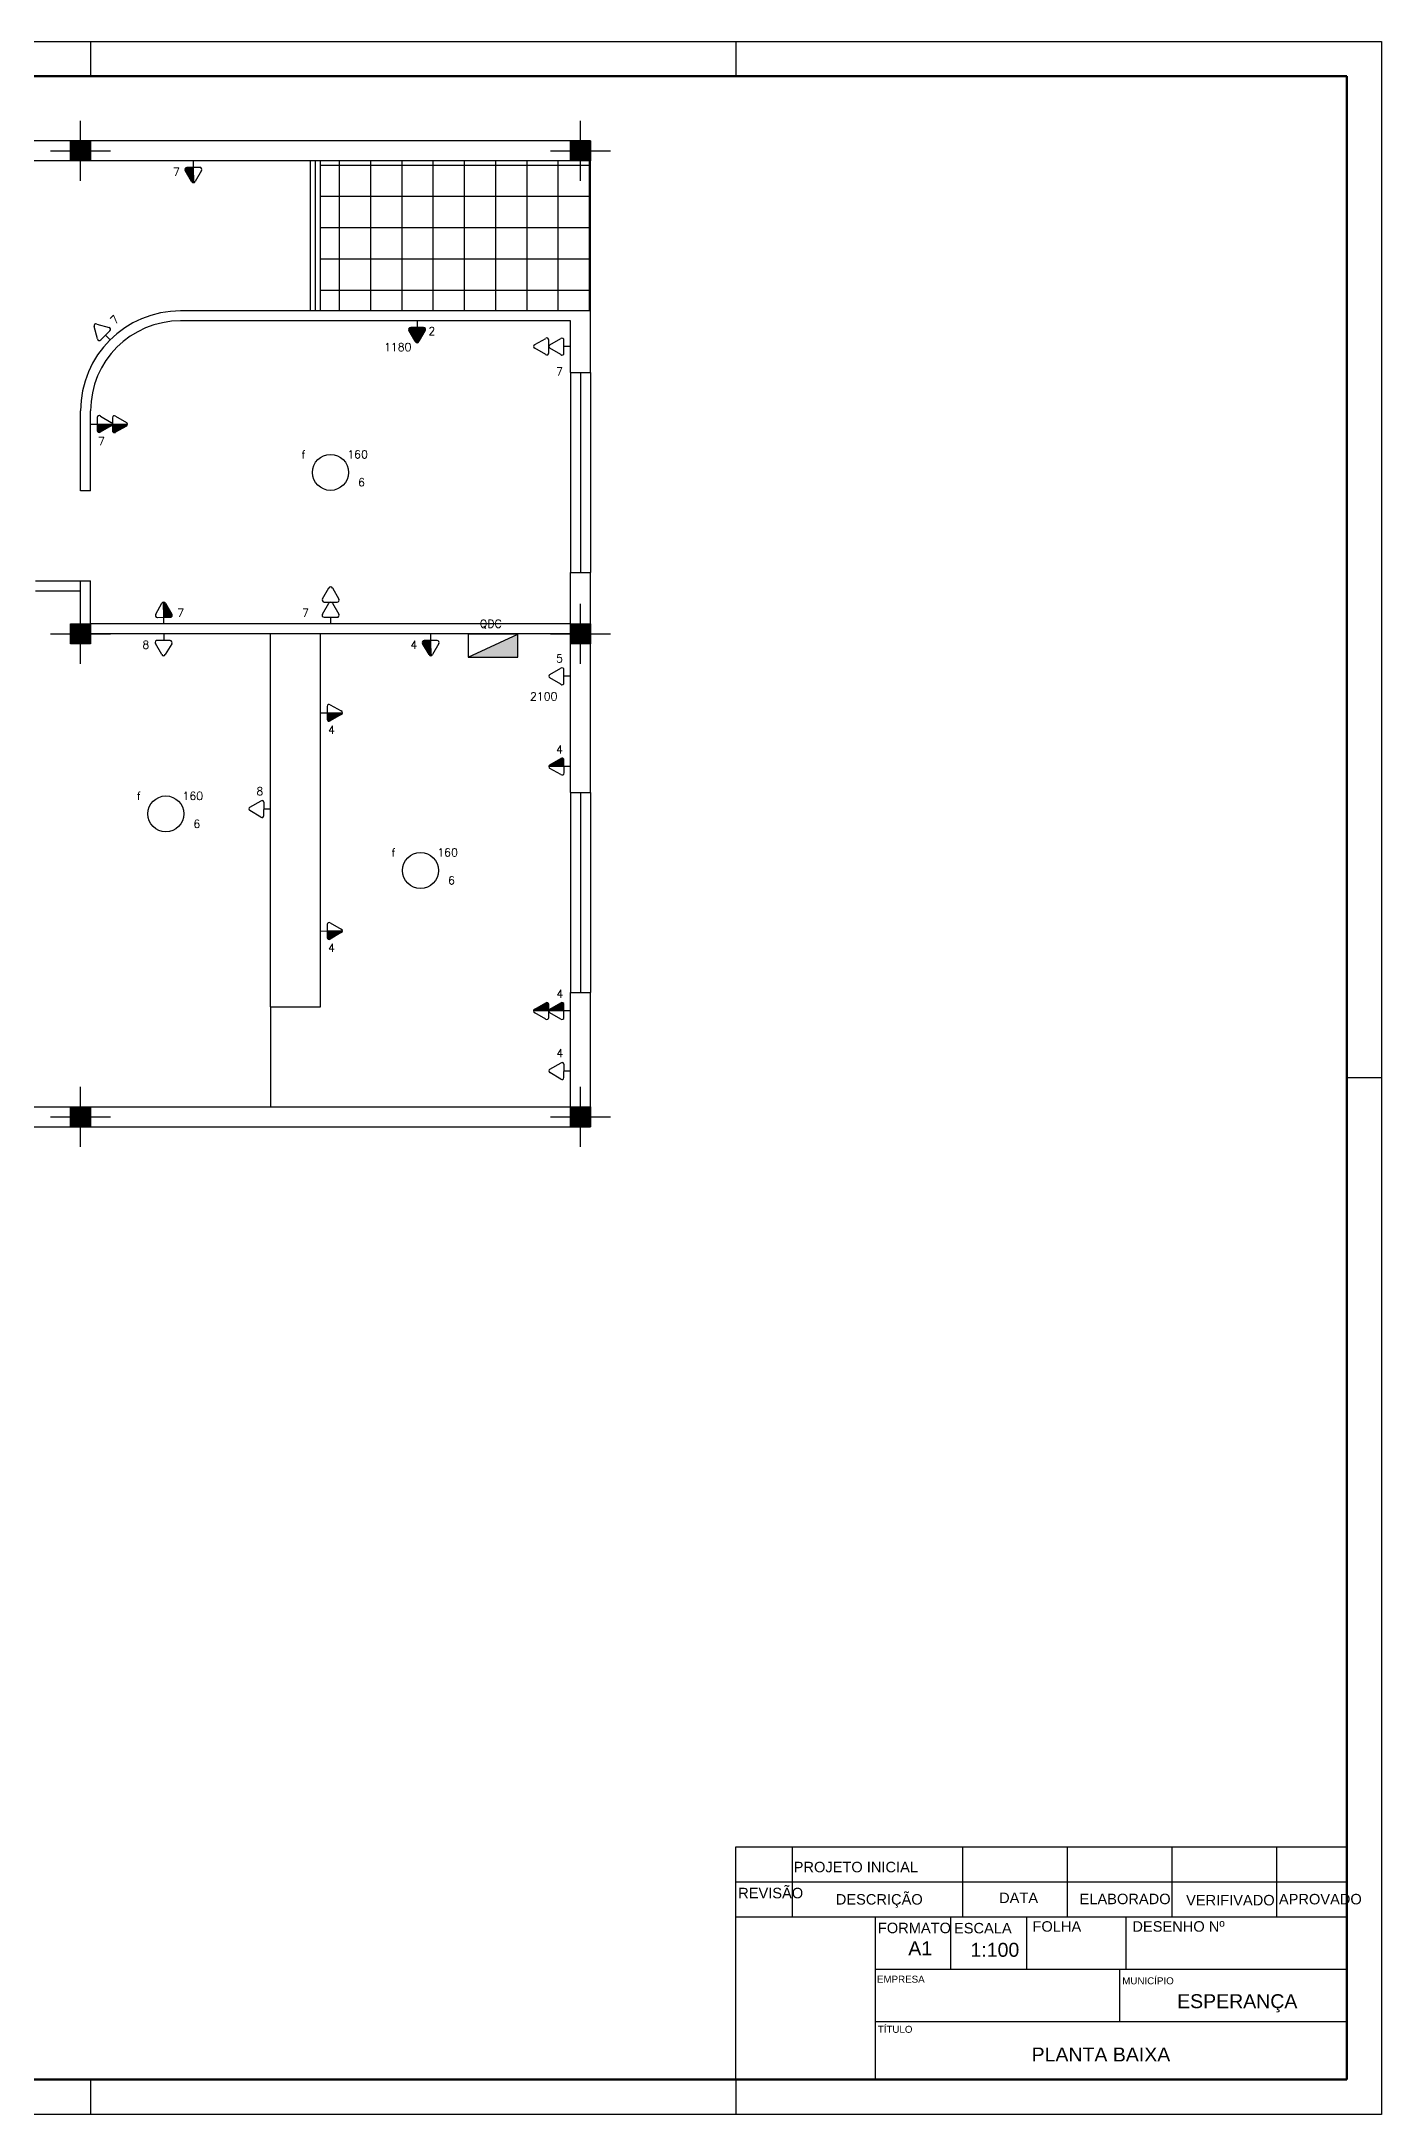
# Model space of a CAD drawing. Header units: metres. Extents: x 3615.8 to 3645.2, y 1798 to 1818.7.
# Drawn here: x 3631.75 to 3645.16, y 1797.96 to 1818.69 of the extents above; entities that cross this region are included whole.
import ezdxf
from ezdxf.enums import TextEntityAlignment as Align

# ---------------------------------------------------------------- set-up
doc = ezdxf.new("R2010")
doc.units = ezdxf.units.M
doc.linetypes.add('Contínuo', pattern=[0])
doc.linetypes.add('DASHED', pattern=[0.75, 0.5, -0.25])
for name, color, linetype in [('10', 10, 'Continuous'), ('2', 4, 'Continuous'), ('4', 136, 'Continuous'), ('Acessorios', 4, 'Continuous'), ('ALVENARIA', 7, 'Continuous'), ('ILUMINAÇÃO', 1, 'Contínuo'), ('Quadros de Dist.', 1, 'Continuous'), ('TOMADAS-ENERGIA', 1, 'Continuous')]:
    doc.layers.add(name, color=color, linetype=linetype)
doc.styles.add('ROMANS', font='ROMANS.shx', dxfattribs={"width": 0.5, "height": 0.1})
doc.styles.get("Standard").update_dxf_attribs({"font": 'arial.ttf'})

# ---------------------------------------------------------------- blocks, each defined once
blk = doc.blocks.new('st')
at = {"layer": '2'}
h = blk.add_hatch(color=256, dxfattribs=at)
h.paths.add_polyline_path([(0, 10), (0, 0), (10, 0), (10, 10)])
h.paths.add_polyline_path([(-10, 10), (-10, 0), (0, 0), (0, 10)])
h.paths.add_polyline_path([(-10, 0), (-10, -10), (0, -10), (0, 0)])
h.paths.add_polyline_path([(0, 0), (0, -10), (10, -10), (10, 0)])
at = {"layer": '10'}
for p, q in [((0, 30), (0, -30)), ((-30, 0), (30, 0))]:
    blk.add_line(p, q, dxfattribs=at)
at = {"layer": '4'}
blk.add_lwpolyline([(-10, -10), (-10, 10), (10, 10), (10, -10)], close=True, dxfattribs=at)
blk = doc.blocks.new('A$C8d71f97b')
at = {"layer": 'TOMADAS-ENERGIA'}
for p, q in [((0.27, 0.249), (0.333, 0.359)), ((0.286, 0.218), (0.415, 0.218)), ((0.351, 0.218), (0.351, 0.37)), ((0.351, 0.066), (0.351, 0.218)), ((0.369, 0.359), (0.432, 0.248)), ((0.27, 0.097), (0.333, 0.207)), ((0.286, 0.066), (0.415, 0.066)), ((0.351, 0), (0.351, 0.066)), ((0.369, 0.207), (0.432, 0.096))]:
    blk.add_line(p, q, dxfattribs=at)
for centre, start, end in [((0.286, 0.238), 143.1332, 270.777), ((0.351, 0.35), 26.0479, 153.9521), ((0.351, 0.198), 26.0479, 153.9521), ((0.416, 0.238), 267.1811, 32.5689), ((0.286, 0.086), 143.1332, 270.777), ((0.416, 0.086), 267.1811, 32.5689)]:
    blk.add_arc(centre, 0.0197, start, end, dxfattribs=at)
at = {"layer": 'TOMADAS-ENERGIA', "linetype": 'Continuous'}
for points in [[(0.351, 0.37), (0.432, 0.248), (0.361, 0.367)], [(0.432, 0.248), (0.351, 0.37), (0.436, 0.238)], [(0.351, 0.218), (0.436, 0.238), (0.351, 0.37)], [(0.436, 0.238), (0.351, 0.218), (0.433, 0.228)], [(0.415, 0.218), (0.433, 0.228), (0.351, 0.218)], [(0.351, 0.218), (0.432, 0.096), (0.361, 0.215)], [(0.432, 0.096), (0.351, 0.218), (0.436, 0.086)], [(0.351, 0.066), (0.436, 0.086), (0.351, 0.218)], [(0.369, 0.359), (0.361, 0.367), (0.432, 0.248)], [(0.369, 0.207), (0.361, 0.215), (0.432, 0.096)], [(0.433, 0.228), (0.415, 0.218), (0.425, 0.22)], [(0.436, 0.086), (0.351, 0.066), (0.433, 0.076)], [(0.415, 0.066), (0.433, 0.076), (0.351, 0.066)], [(0.433, 0.076), (0.415, 0.066), (0.425, 0.068)]]:
    blk.add_solid(points, dxfattribs=at)
at = {"layer": 'TOMADAS-ENERGIA', "style": 'ROMANS', "flags": 8}
for tag, p in [('020', (0.103, 0.11)), ('001', (0.52, 0.108))]:
    blk.add_attdef(tag, text='', height=0.08, dxfattribs=at).set_placement(p, align=Align.MIDDLE_CENTER)
blk = doc.blocks.new('TEBAI01')
for p, q in [((-1.62, 1.95), (-0.35, 4.14)), ((-1.3, 1.32), (1.28, 1.32)), ((0, 0), (0, 1.32)), ((0.35, 4.14), (1.63, 1.92))]:
    blk.add_line(p, q)
for centre, start, end in [((0, 3.97), 26.0479, 153.9521), ((-1.3, 1.71), 143.1332, 270.777), ((1.3, 1.71), 267.1811, 32.5689)]:
    blk.add_arc(centre, 0.393, start, end)
at = {"style": 'ROMANS', "flags": 8}
for tag, p in [('020', (-5.03, 2.2)), ('001', (3.56, 2.23))]:
    blk.add_attdef(tag, text='', height=1.6, dxfattribs=at).set_placement(p, align=Align.MIDDLE_CENTER)
blk = doc.blocks.new('TEMED02')
for p, q in [((0, 1.32), (0, 4.36)), ((-1.62, 1.95), (-0.35, 4.14)), ((-1.3, 1.32), (1.28, 1.32)), ((0, 0), (0, 1.32)), ((0.35, 4.14), (1.63, 1.92))]:
    blk.add_line(p, q)
for centre, start, end in [((0, 3.97), 26.0479, 153.9521), ((-1.3, 1.71), 143.1332, 270.777), ((1.3, 1.71), 267.1811, 32.5689)]:
    blk.add_arc(centre, 0.393, start, end)
at = {"linetype": 'Continuous'}
for points in [[(0, 4.36), (1.63, 1.92), (0.21, 4.3)], [(1.63, 1.92), (0, 4.36), (1.69, 1.72)], [(0, 1.32), (1.69, 1.72), (0, 4.36)], [(0.35, 4.14), (0.21, 4.3), (1.63, 1.92)], [(1.69, 1.72), (0, 1.32), (1.64, 1.52)], [(1.28, 1.32), (1.64, 1.52), (0, 1.32)], [(1.64, 1.52), (1.28, 1.32), (1.49, 1.37)]]:
    blk.add_solid(points, dxfattribs=at)
at = {"style": 'ROMANS', "flags": 8}
for tag, p in [('020', (-4.96, 2.19)), ('001', (3.39, 2.17))]:
    blk.add_attdef(tag, text='', height=1.6, dxfattribs=at).set_placement(p, align=Align.MIDDLE_CENTER)
blk = doc.blocks.new('A$C93b2c405')
at = {"layer": 'TOMADAS-ENERGIA'}
for p, q in [((0.252, 0.163), (0.188, 0.274)), ((0.334, 0.304), (0.205, 0.304)), ((0.269, 0.37), (0.269, 0.304)), ((0.35, 0.273), (0.287, 0.163)), ((0.251, 0.011), (0.188, 0.122)), ((0.334, 0.152), (0.205, 0.152)), ((0.35, 0.121), (0.287, 0.011))]:
    blk.add_line(p, q, dxfattribs=at)
for centre, start, end in [((0.205, 0.284), 87.1811, 212.5689), ((0.335, 0.284), 323.1332, 90.777), ((0.204, 0.132), 87.1811, 212.5689), ((0.269, 0.02), 206.0479, 333.9521), ((0.269, 0.172), 206.0479, 333.9521), ((0.334, 0.132), 323.1332, 90.777)]:
    blk.add_arc(centre, 0.0197, start, end, dxfattribs=at)
at = {"layer": 'TOMADAS-ENERGIA', "style": 'ROMANS', "flags": 8}
for tag, p in [('001', (0.091, 0.259)), ('020', (0.521, 0.26))]:
    blk.add_attdef(tag, text='', height=0.08, rotation=180, dxfattribs=at).set_placement(p, align=Align.MIDDLE_CENTER)
blk = doc.blocks.new('TEALT03')
for p, q in [((-1.62, 1.95), (-0.35, 4.14)), ((-1.3, 1.32), (1.28, 1.32)), ((0, 0), (0, 1.32)), ((0.35, 4.14), (1.63, 1.92))]:
    blk.add_line(p, q)
for centre, start, end in [((0, 3.97), 26.0479, 153.9521), ((-1.3, 1.71), 143.1332, 270.777), ((1.3, 1.71), 267.1811, 32.5689)]:
    blk.add_arc(centre, 0.393, start, end)
at = {"linetype": 'Continuous'}
for points in [[(-0.35, 4.14), (1.64, 1.52), (-0.21, 4.3)], [(-0.21, 4.3), (1.69, 1.72), (0, 4.36)], [(1.69, 1.72), (-0.21, 4.3), (1.64, 1.52)], [(0, 4.36), (1.63, 1.92), (0.21, 4.3)], [(1.63, 1.92), (0, 4.36), (1.69, 1.72)], [(0.35, 4.14), (0.21, 4.3), (1.63, 1.92)], [(-1.69, 1.75), (1.28, 1.32), (-1.62, 1.95)], [(1.28, 1.32), (-1.69, 1.75), (-1.31, 1.32)], [(-1.66, 1.54), (-1.31, 1.32), (-1.69, 1.75)], [(-1.31, 1.32), (-1.66, 1.54), (-1.51, 1.38)], [(-1.62, 1.95), (1.49, 1.37), (-0.35, 4.14)], [(1.49, 1.37), (-1.62, 1.95), (1.28, 1.32)], [(1.64, 1.52), (-0.35, 4.14), (1.49, 1.37)]]:
    blk.add_solid(points, dxfattribs=at)
at = {"style": 'ROMANS', "flags": 8}
for tag, p in [('020', (-4.82, 2.03)), ('001', (3.51, 2.07))]:
    blk.add_attdef(tag, text='', height=1.6, dxfattribs=at).set_placement(p, align=Align.MIDDLE_CENTER)
blk = doc.blocks.new('A$C0BD3781F')
blk.add_circle((0.36, 0.36), 0.36)
at = {"style": 'ROMANS', "flags": 8}
for tag, p in [('001', (0.188, 0.472)), ('009', (0.502, 0.474)), ('020', (0.356, 0.232))]:
    blk.add_attdef(tag, text='', height=0.16, dxfattribs=at).set_placement(p, align=Align.MIDDLE_CENTER)
blk = doc.blocks.new('A$C5681756B')
at = {"layer": 'Quadros de Dist.'}
for p, q in [((0.951, 0.228), (0.452, 0.228)), ((0.452, 0.228), (0.452, 0)), ((0.452, 0), (0.951, 0.228)), ((0.951, 0), (0.951, 0.228)), ((0.452, 0), (0.951, 0))]:
    blk.add_line(p, q, dxfattribs=at)
at = {"layer": 'Quadros de Dist.', "linetype": 'Continuous'}
blk.add_solid([(0.951, 0.227), (0.452, 0), (0.951, 0)], dxfattribs=at)
at = {"layer": 'Quadros de Dist.', "style": 'ROMANS', "flags": 8}
for tag, p in [('020', (0.206, 0.334)), ('001', (1.041, 0.331))]:
    blk.add_attdef(tag, text='', height=0.16, dxfattribs=at).set_placement(p, align=Align.MIDDLE_CENTER)

msp = doc.modelspace()

# ---------------------------------------------------------------- hatches: boundary and pattern name
at = {"layer": 'ALVENARIA'}
h = msp.add_hatch(dxfattribs=at)
h.set_pattern_fill('NET', color=256, scale=2.5, angle=90, style=0)
h.set_pattern_definition([(90, (3721.6106, 1921.2008), (-0.3125, 1e-16), []), (180, (3721.6106, 1921.2008), (-1e-16, -0.3125), [])])
h.paths.add_polyline_path([(3634.546, 1817.493), (3634.546, 1815.993), (3637.246, 1815.993), (3637.246, 1817.493), (3637.046, 1817.493)])

# ---------------------------------------------------------------- linework, layer by layer
for p, q in [((3615.809, 1818.686), (3645.156, 1818.686)), ((3632.245, 1818.686), (3632.245, 1818.338)), ((3638.7, 1818.686), (3638.7, 1818.338)), ((3645.156, 1818.686), (3645.156, 1797.959)), ((3645.156, 1808.323), (3644.807, 1808.323)), ((3638.7, 1798.308), (3638.7, 1800.634)), ((3638.7, 1800.634), (3644.807, 1800.634)), ((3639.264, 1799.94), (3639.264, 1800.637)), ((3640.968, 1799.937), (3640.968, 1800.634)), ((3642.015, 1799.937), (3642.015, 1800.634)), ((3643.062, 1799.937), (3643.062, 1800.634)), ((3644.109, 1799.937), (3644.109, 1800.634)), ((3638.7, 1800.285), (3644.807, 1800.285)), ((3638.7, 1799.937), (3644.807, 1799.937)), ((3640.096, 1798.308), (3640.096, 1799.937)), ((3640.849, 1799.413), (3640.849, 1799.937)), ((3641.607, 1799.413), (3641.607, 1799.937)), ((3642.601, 1799.413), (3642.601, 1799.937)), ((3640.096, 1799.413), (3644.807, 1799.413)), ((3642.538, 1798.89), (3642.538, 1799.413)), ((3640.096, 1798.89), (3644.807, 1798.89)), ((3632.245, 1798.308), (3632.245, 1797.959)), ((3638.7, 1798.308), (3638.7, 1797.959)), ((3645.156, 1797.959), (3615.809, 1797.959))]:
    msp.add_line(p, q)
at = {"lineweight": 100}
for p, q in [((3616.507, 1818.338), (3644.807, 1818.338)), ((3644.807, 1818.338), (3644.807, 1798.308)), ((3644.807, 1798.308), (3616.507, 1798.308))]:
    msp.add_line(p, q, dxfattribs=at)
at = {"layer": 'Acessorios'}
for p, q in [((3634.446, 1815.993), (3634.446, 1817.493)), ((3634.496, 1815.993), (3634.496, 1817.493)), ((3634.546, 1815.993), (3634.546, 1817.493)), ((3637.046, 1815.378), (3637.046, 1813.378)), ((3637.146, 1815.378), (3637.146, 1813.378)), ((3637.246, 1815.378), (3637.246, 1813.378)), ((3634.046, 1809.033), (3634.046, 1812.763)), ((3634.546, 1809.033), (3634.546, 1812.763)), ((3637.046, 1811.178), (3637.046, 1809.178)), ((3637.146, 1811.178), (3637.146, 1809.178)), ((3637.246, 1811.178), (3637.246, 1809.178)), ((3634.046, 1809.033), (3634.546, 1809.033))]:
    msp.add_line(p, q, dxfattribs=at)
at = {"layer": 'Acessorios', "linetype": 'DASHED'}
for p, q in [((3630.946, 1813.293), (3632.146, 1813.293)), ((3630.946, 1813.193), (3632.146, 1813.193))]:
    msp.add_line(p, q, dxfattribs=at)
at = {"layer": 'ALVENARIA'}
for p, q in [((3637.246, 1817.693), (3617.246, 1817.693)), ((3637.246, 1817.493), (3637.246, 1817.693)), ((3637.246, 1817.493), (3628.546, 1817.493)), ((3637.246, 1815.993), (3637.246, 1817.493)), ((3637.246, 1815.993), (3633.146, 1815.993)), ((3637.246, 1815.378), (3637.246, 1815.993)), ((3637.046, 1815.893), (3633.146, 1815.893)), ((3637.046, 1815.378), (3637.046, 1815.893)), ((3637.046, 1815.378), (3637.246, 1815.378)), ((3632.146, 1814.193), (3632.146, 1814.993)), ((3632.246, 1814.193), (3632.246, 1814.993)), ((3632.246, 1814.193), (3632.146, 1814.193)), ((3632.146, 1812.763), (3632.146, 1813.293)), ((3632.146, 1813.293), (3632.246, 1813.293)), ((3632.246, 1812.863), (3632.246, 1813.293)), ((3637.046, 1813.378), (3637.246, 1813.378)), ((3637.046, 1812.863), (3637.046, 1813.378)), ((3637.246, 1811.178), (3637.246, 1813.378)), ((3637.046, 1812.863), (3632.246, 1812.863)), ((3637.046, 1812.763), (3632.146, 1812.763)), ((3637.046, 1811.178), (3637.046, 1812.763)), ((3637.046, 1811.178), (3637.246, 1811.178)), ((3637.046, 1808.033), (3637.046, 1809.178)), ((3637.046, 1809.178), (3637.246, 1809.178)), ((3637.246, 1807.833), (3637.246, 1809.178)), ((3634.046, 1809.033), (3634.046, 1808.033)), ((3629.246, 1808.033), (3637.046, 1808.033)), ((3629.146, 1807.833), (3637.246, 1807.833))]:
    msp.add_line(p, q, dxfattribs=at)
for radius in [1, 0.9]:
    msp.add_arc((3633.146, 1814.993), radius, 90, 180, dxfattribs=at)

# ---------------------------------------------------------------- block references
ref = msp.add_blockref('A$C93b2c405', (3636.676, 1815.906), dxfattribs=dict(rotation=270))
ref.add_attrib('020', '7', dxfattribs={"layer": 'TOMADAS-ENERGIA', "height": 0.08, "style": 'ROMANS', "flags": 8}).set_placement((3636.936, 1815.385), align=Align.MIDDLE_CENTER)
ref = msp.add_blockref('A$C8d71f97b', (3632.248, 1815.212), dxfattribs=dict(rotation=269.6985197882037))
ref.add_attrib('001', '7', dxfattribs={"layer": 'TOMADAS-ENERGIA', "height": 0.08, "style": 'ROMANS', "flags": 8}).set_placement((3632.354, 1814.691), align=Align.MIDDLE_CENTER)
at = {"rotation": 180}
msp.add_blockref('A$C93b2c405', (3634.916, 1813.233), dxfattribs=at).add_auto_attribs({'020': '7'})
ref = msp.add_blockref('A$C8d71f97b', (3637.046, 1808.642), dxfattribs=dict(rotation=89.99999999999999))
ref.add_attrib('001', '4', dxfattribs={"layer": 'TOMADAS-ENERGIA', "height": 0.08, "style": 'ROMANS', "flags": 8}).set_placement((3636.938, 1809.163), align=Align.MIDDLE_CENTER)
at = {"layer": 'ALVENARIA', "xscale": 0.01, "yscale": 0.01, "zscale": 0.01, "rotation": 89.99999999999999}
for p in [(3632.146, 1817.593), (3637.146, 1817.593), (3632.146, 1812.763), (3637.146, 1812.763), (3632.146, 1807.933), (3637.146, 1807.933)]:
    msp.add_blockref('st', p, dxfattribs=at)
at = {"layer": 'ILUMINAÇÃO'}
ref = msp.add_blockref('A$C0BD3781F', (3634.466, 1814.198), dxfattribs=dict(at, xscale=0.5, yscale=0.5, zscale=0.5))
ref.add_attrib('020', '6', dxfattribs={"layer": '0', "height": 0.08, "style": 'ROMANS', "flags": 8}).set_placement((3634.956, 1814.279), align=Align.MIDDLE_CENTER)
ref.add_attrib('009', '160', dxfattribs={"layer": '0', "height": 0.08, "style": 'ROMANS', "flags": 8}).set_placement((3634.916, 1814.558), align=Align.MIDDLE_CENTER)
ref.add_attrib('001', 'f', dxfattribs={"layer": '0', "height": 0.08, "style": 'ROMANS', "flags": 8}).set_placement((3634.376, 1814.558), align=Align.MIDDLE_CENTER)
ref = msp.add_blockref('A$C0BD3781F', (3632.818, 1810.783), dxfattribs=dict(at, xscale=0.5, yscale=0.5, zscale=0.5))
ref.add_attrib('020', '6', dxfattribs={"layer": '0', "height": 0.08, "style": 'ROMANS', "flags": 8}).set_placement((3633.308, 1810.864), align=Align.MIDDLE_CENTER)
ref.add_attrib('009', '160', dxfattribs={"layer": '0', "height": 0.08, "style": 'ROMANS', "flags": 8}).set_placement((3633.268, 1811.143), align=Align.MIDDLE_CENTER)
ref.add_attrib('001', 'f', dxfattribs={"layer": '0', "height": 0.08, "style": 'ROMANS', "flags": 8}).set_placement((3632.728, 1811.143), align=Align.MIDDLE_CENTER)
ref = msp.add_blockref('A$C0BD3781F', (3635.366, 1810.218), dxfattribs=dict(at, xscale=0.5, yscale=0.5, zscale=0.5))
ref.add_attrib('020', '6', dxfattribs={"layer": '0', "height": 0.08, "style": 'ROMANS', "flags": 8}).set_placement((3635.856, 1810.299), align=Align.MIDDLE_CENTER)
ref.add_attrib('009', '160', dxfattribs={"layer": '0', "height": 0.08, "style": 'ROMANS', "flags": 8}).set_placement((3635.816, 1810.578), align=Align.MIDDLE_CENTER)
ref.add_attrib('001', 'f', dxfattribs={"layer": '0', "height": 0.08, "style": 'ROMANS', "flags": 8}).set_placement((3635.276, 1810.578), align=Align.MIDDLE_CENTER)
at = {"layer": 'Quadros de Dist.'}
ref = msp.add_blockref('A$C5681756B', (3635.569, 1812.532), dxfattribs=at)
ref.add_attrib('020', 'QDC', dxfattribs={"height": 0.08, "style": 'ROMANS', "flags": 8}).set_placement((3636.248, 1812.865), align=Align.MIDDLE_CENTER)
at = {"layer": 'TOMADAS-ENERGIA'}
ref = msp.add_blockref('TEMED02', (3633.272, 1817.493), dxfattribs=dict(at, xscale=0.05000000004656612, yscale=0.05000000004656612, zscale=0.05000000004656612, rotation=180.5747623271488))
ref.add_attrib('001', '7', dxfattribs={"layer": '0', "height": 0.08, "style": 'ROMANS', "flags": 8}).set_placement((3633.104, 1817.383), align=Align.MIDDLE_CENTER)
ref = msp.add_blockref('TEBAI01', (3632.441, 1815.702), dxfattribs=dict(at, xscale=0.05000000004656615, yscale=0.05000000004656615, zscale=0.05000000004656615, rotation=44.98017437863057))
ref.add_attrib('001', '7', dxfattribs={"layer": '0', "height": 0.08, "rotation": 46.0014, "style": 'ROMANS', "flags": 8}).set_placement((3632.488, 1815.906), align=Align.MIDDLE_CENTER)
ref = msp.add_blockref('TEALT03', (3635.511, 1815.893), dxfattribs=dict(at, xscale=0.04999999999999999, yscale=0.04999999999999999, zscale=0.04999999999999999, rotation=180))
ref.add_attrib('001', '1180', dxfattribs={"layer": '0', "height": 0.08, "style": 'ROMANS'}).set_placement((3635.317, 1815.631), align=Align.MIDDLE_CENTER)
ref.add_attrib('020', '2', dxfattribs={"layer": '0', "height": 0.08, "style": 'ROMANS'}).set_placement((3635.658, 1815.791), align=Align.MIDDLE_CENTER)
ref = msp.add_blockref('TEMED02', (3632.979, 1812.863), dxfattribs=dict(at, xscale=0.05000000004656612, yscale=0.05000000004656612, zscale=0.05000000004656612, rotation=0.5747623271488027))
ref.add_attrib('001', '7', dxfattribs={"layer": '0', "height": 0.08, "style": 'ROMANS', "flags": 8}).set_placement((3633.147, 1812.973), align=Align.MIDDLE_CENTER)
ref = msp.add_blockref('TEBAI01', (3632.979, 1812.763), dxfattribs=dict(at, xscale=0.05000000004656614, yscale=0.05000000004656614, zscale=0.05000000004656614, rotation=178.9787498564063))
ref.add_attrib('001', '8', dxfattribs={"layer": '0', "height": 0.08, "style": 'ROMANS', "flags": 8}).set_placement((3632.799, 1812.655), align=Align.MIDDLE_CENTER)
ref = msp.add_blockref('TEMED02', (3635.646, 1812.763), dxfattribs=dict(at, xscale=0.05000000004656612, yscale=0.05000000004656612, zscale=0.05000000004656612, rotation=180.5747623271488))
ref.add_attrib('001', '4', dxfattribs={"layer": '0', "height": 0.08, "style": 'ROMANS', "flags": 8}).set_placement((3635.478, 1812.653), align=Align.MIDDLE_CENTER)
ref = msp.add_blockref('TEBAI01', (3637.046, 1812.34), dxfattribs=dict(at, xscale=0.05000000004656612, yscale=0.05000000004656612, zscale=0.05000000004656612, rotation=89.99999999999999))
ref.add_attrib('001', '5', dxfattribs={"layer": '0', "height": 0.08, "style": 'ROMANS', "flags": 8}).set_placement((3636.935, 1812.518), align=Align.MIDDLE_CENTER)
ref.add_attrib('020', '2100', dxfattribs={"layer": '0', "height": 0.08, "style": 'ROMANS', "flags": 8}).set_placement((3636.777, 1812.138), align=Align.MIDDLE_CENTER)
ref = msp.add_blockref('TEMED02', (3634.546, 1811.973), dxfattribs=dict(at, xscale=0.05000000004656612, yscale=0.05000000004656612, zscale=0.05000000004656612, rotation=270.5747623271489))
ref.add_attrib('001', '4', dxfattribs={"layer": '0', "height": 0.08, "style": 'ROMANS', "flags": 8}).set_placement((3634.656, 1811.805), align=Align.MIDDLE_CENTER)
ref = msp.add_blockref('TEMED02', (3637.046, 1811.438), dxfattribs=dict(at, xscale=0.05000000004656612, yscale=0.05000000004656612, zscale=0.05000000004656612, rotation=90.5747623271489))
ref.add_attrib('001', '4', dxfattribs={"layer": '0', "height": 0.08, "style": 'ROMANS', "flags": 8}).set_placement((3636.936, 1811.606), align=Align.MIDDLE_CENTER)
ref = msp.add_blockref('TEBAI01', (3634.046, 1811.01), dxfattribs=dict(at, xscale=0.05000000004656614, yscale=0.05000000004656614, zscale=0.05000000004656614, rotation=88.97874985640628))
ref.add_attrib('001', '8', dxfattribs={"layer": '0', "height": 0.08, "style": 'ROMANS', "flags": 8}).set_placement((3633.938, 1811.19), align=Align.MIDDLE_CENTER)
ref = msp.add_blockref('TEMED02', (3634.546, 1809.792), dxfattribs=dict(at, xscale=0.05000000004656612, yscale=0.05000000004656612, zscale=0.05000000004656612, rotation=270.5747623271489))
ref.add_attrib('001', '4', dxfattribs={"layer": '0', "height": 0.08, "style": 'ROMANS', "flags": 8}).set_placement((3634.656, 1809.623), align=Align.MIDDLE_CENTER)
ref = msp.add_blockref('TEBAI01', (3637.046, 1808.39), dxfattribs=dict(at, xscale=0.05000000004656614, yscale=0.05000000004656614, zscale=0.05000000004656614, rotation=88.97874985640628))
ref.add_attrib('001', '4', dxfattribs={"layer": '0', "height": 0.08, "style": 'ROMANS', "flags": 8}).set_placement((3636.938, 1808.57), align=Align.MIDDLE_CENTER)

# ---------------------------------------------------------------- texts
at = {"attachment_point": 1}
for s, width, gutter_width, insert, char_height in [('PROJETO INICIAL', 1.69364, 0.436, (3639.277, 1800.486), 0.10468), ('REVISÃO', 0.43333, 0.436, (3638.722, 1800.226), 0.1047), ('DESCRIÇÃO', 1.20044, 0.436, (3639.698, 1800.163), 0.1047), ('DATA', 0.82356, 0.436, (3641.331, 1800.178), 0.1047), ('ELABORADO', 0.87026, 0.436, (3642.136, 1800.167), 0.1047), ('VERIFIVADO', 0.91143, 0.436, (3643.201, 1800.155), 0.1047), ('APROVADO', 0.65882, 0.436, (3644.129, 1800.165), 0.1047), ('FORMATO', 0.52342, 0.436, (3640.119, 1799.877), 0.1047), ('ESCALA', 0.38825, 0.174, (3640.88, 1799.875), 0.1047), ('FOLHA', 0.4048, 0.436, (3641.665, 1799.892), 0.1047), ('DESENHO Nº', 1.40982, 0.436, (3642.664, 1799.892), 0.1047), ('A1', 0.3143, 0.174, (3640.423, 1799.691), 0.1396), ('1:100', 0.32354, 0.436, (3641.045, 1799.676), 0.1396), ('MUNICÍPIO', 1.49667, 0.436, (3642.563, 1799.331), 0.0698), ('EMPRESA', 1.26093, 0.436, (3640.11, 1799.347), 0.0698), ('ESPERANÇA', 1.36255, 0.436, (3643.111, 1799.162), 0.1396), ('TÍTULO', 1.46224, 0.436, (3640.118, 1798.846), 0.0698), ('PLANTA BAIXA', 3.01381, 0.436, (3641.656, 1798.629), 0.13958)]:
    msp.add_mtext_dynamic_manual_height_columns(s, width=width, gutter_width=gutter_width, heights=[0], dxfattribs=dict(at, insert=insert, char_height=char_height))

doc.saveas('drawing.dxf')
